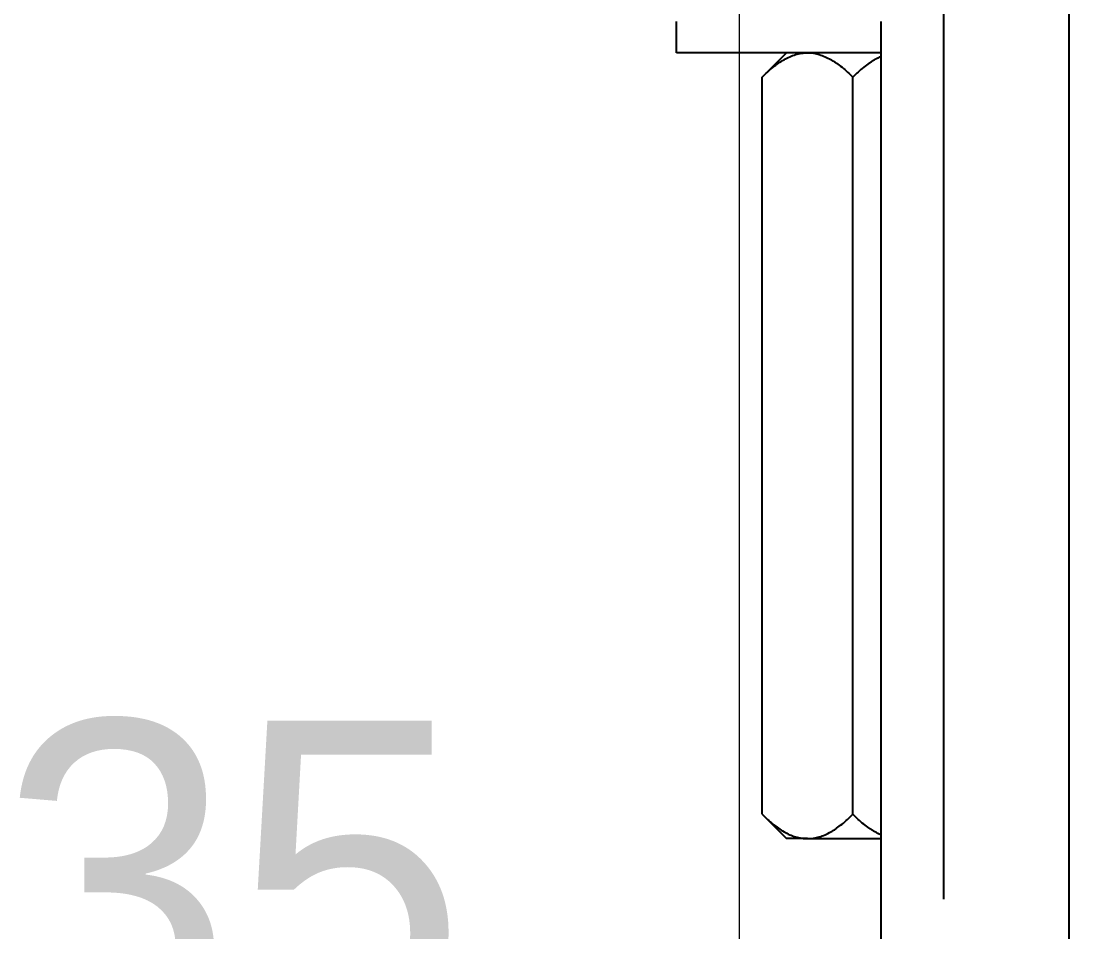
# Model space of a CAD drawing. Extents: x 1425 to 2779, y 0 to 992.
# Drawn here: x 1662.62 to 1696.64, y 295.76 to 324.71 of the extents above; entities that cross this region are included whole.
import ezdxf

# ---------------------------------------------------------------- set-up
doc = ezdxf.new("R2010")
doc.units = 0
doc.header["$LTSCALE"] = 10
doc.header["$MEASUREMENT"] = 0
doc.header["$PDMODE"] = 3
doc.header["$PDSIZE"] = -10
doc.linetypes.add('ACAD_ISO04W100', pattern=[30.5, 24, -3, 0.5, -3])
doc.layers.get('0').update_dxf_attribs({"linetype": 'CONTINUOUS'})
doc.layers.get('DEFPOINTS').update_dxf_attribs({"linetype": 'CONTINUOUS'})
doc.layers.add('1', color=7, linetype='CONTINUOUS')
doc.layers.add('BODY', color=7, linetype='CONTINUOUS')
doc.styles.add('Daelim Dimension', font='')
doc.styles.get('Daelim Dimension').set_extended_font_data('나눔고딕')
doc.dimstyles.new('DEFAULT', dxfattribs={"dimscale": 2, "dimtxt": 2, "dimasz": 2, "dimexe": 0, "dimexo": 2, "dimgap": 1, "dimtad": 1, "dimdec": 1, "dimzin": 9, "dimdsep": 46, "dimtxsty": 'Daelim Dimension', "dimcen": 0.5, "dimclrd": 252, "dimclre": 252, "dimclrt": 3, "dimadec": 1, "dimazin": 0, "dimtfac": 1, "dimtdec": 1, "dimtix": 1, "dimtmove": 0, "dimatfit": 3, "dimfxl": 1, "dimtolj": 1, "dimtzin": 1, "dimlwd": 9, "dimlwe": 9, "dimarcsym": 0})

# ---------------------------------------------------------------- blocks, each defined once
blk = doc.blocks.new('*D14')
at = {"color": 5, "lineweight": 9, "ltscale": 0.5, "transparency": 16777216}
for p, q in [((1685.462, 337.513), (1685.462, 286.945)), ((1720.462, 337.513), (1720.462, 286.945)), ((1685.462, 286.945), (1590.295, 286.945)), ((1716.462, 286.945), (1689.462, 286.945))]:
    blk.add_line(p, q, dxfattribs=at)
at = {"color": 5, "ltscale": 0.5, "transparency": 16777216}
for points in [[(1689.462, 287.612), (1689.462, 286.278), (1685.462, 286.945)], [(1716.462, 287.612), (1716.462, 286.278), (1720.462, 286.945)]]:
    blk.add_solid(points, dxfattribs=at)
at = {"layer": 'DEFPOINTS', "color": 0, "ltscale": 0.5, "transparency": 16777216}
for p in [(1685.462, 341.513), (1720.462, 341.513), (1685.462, 286.945)]:
    blk.add_point(p, dxfattribs=at)
at = {"color": 7, "lineweight": -3, "ltscale": 0.5, "transparency": 16777216, "insert": (1635.878, 296.93), "char_height": 10, "attachment_point": 5, "style": 'Daelim Dimension'}
blk.add_mtext('\\A1;설치구멍 {\\H1.25x;\\C256;Ø}35', dxfattribs=at)

msp = doc.modelspace()

# ---------------------------------------------------------------- linework, layer by layer
at = {"layer": '1', "color": 7, "linetype": 'Continuous', "lineweight": -3}
for p, q in [((1695.962, 291.18), (1695.962, 359.429)), ((1683.462, 323.714), (1683.462, 324.713)), ((1689.962, 324.713), (1689.962, 292.325)), ((1689.962, 323.714), (1683.462, 323.714)), ((1686.962, 323.714), (1686.189, 322.94)), ((1686.189, 299.487), (1686.189, 322.94)), ((1689.075, 299.487), (1689.075, 322.94)), ((1686.189, 299.487), (1686.962, 298.714)), ((1687.632, 298.714), (1686.962, 298.714)), ((1687.632, 298.714), (1689.962, 298.714))]:
    msp.add_line(p, q, dxfattribs=at)
for points, knots in [([(1686.189, 322.94), (1686.302, 323.053), (1686.416, 323.158), (1686.648, 323.345), (1686.766, 323.427), (1687.006, 323.564), (1687.127, 323.619), (1687.314, 323.675), (1687.377, 323.689), (1687.473, 323.704), (1687.504, 323.707), (1687.568, 323.712), (1687.6, 323.714), (1687.632, 323.714)], [0, 0, 0, 0, 0.25, 0.25, 0.5, 0.5, 0.75, 0.75, 0.875, 0.875, 0.9375, 0.9375, 1, 1, 1, 1]), ([(1687.632, 323.714), (1687.759, 323.714), (1687.884, 323.694), (1688.131, 323.621), (1688.253, 323.567), (1688.404, 323.481), (1688.434, 323.463), (1688.494, 323.425), (1688.524, 323.405), (1688.613, 323.343), (1688.672, 323.299), (1688.848, 323.158), (1688.962, 323.053), (1689.075, 322.94)], [0, 0, 0, 0, 0.25, 0.25, 0.5, 0.5, 0.5625, 0.5625, 0.625, 0.625, 0.75, 0.75, 1, 1, 1, 1]), ([(1689.962, 323.591), (1689.9, 323.564), (1689.838, 323.533), (1689.747, 323.481), (1689.717, 323.463), (1689.657, 323.425), (1689.627, 323.405), (1689.537, 323.343), (1689.478, 323.299), (1689.303, 323.158), (1689.188, 323.053), (1689.075, 322.94)], [0.3730364, 0.3730364, 0.3730364, 0.3730364, 0.5, 0.5, 0.5625, 0.5625, 0.625, 0.625, 0.75, 0.75, 1, 1, 1, 1]), ([(1686.189, 299.487), (1686.302, 299.374), (1686.416, 299.269), (1686.648, 299.082), (1686.766, 299), (1687.006, 298.863), (1687.127, 298.808), (1687.314, 298.752), (1687.377, 298.738), (1687.473, 298.723), (1687.504, 298.72), (1687.568, 298.715), (1687.6, 298.714), (1687.632, 298.714)], [0, 0, 0, 0, 0.25, 0.25, 0.5, 0.5, 0.75, 0.75, 0.875, 0.875, 0.9375, 0.9375, 1, 1, 1, 1]), ([(1687.632, 298.714), (1687.759, 298.714), (1687.884, 298.733), (1688.131, 298.806), (1688.253, 298.86), (1688.404, 298.946), (1688.434, 298.964), (1688.494, 299.002), (1688.524, 299.022), (1688.613, 299.084), (1688.672, 299.128), (1688.848, 299.269), (1688.962, 299.374), (1689.075, 299.487)], [0, 0, 0, 0, 0.25, 0.25, 0.5, 0.5, 0.5625, 0.5625, 0.625, 0.625, 0.75, 0.75, 1, 1, 1, 1]), ([(1689.962, 298.836), (1689.9, 298.863), (1689.838, 298.894), (1689.747, 298.946), (1689.717, 298.964), (1689.657, 299.002), (1689.627, 299.022), (1689.537, 299.084), (1689.478, 299.128), (1689.303, 299.269), (1689.188, 299.374), (1689.075, 299.487)], [0.3730364, 0.3730364, 0.3730364, 0.3730364, 0.5, 0.5, 0.5625, 0.5625, 0.625, 0.625, 0.75, 0.75, 1, 1, 1, 1])]:
    msp.add_open_spline(points, degree=3, knots=knots, dxfattribs=at)
at = {"layer": 'BODY', "color": 1, "linetype": 'ACAD_ISO04W100', "lineweight": -3}
msp.add_line((1691.962, 369.326), (1691.962, 296.788), dxfattribs=at)

# ---------------------------------------------------------------- dimensions: what is measured, and where the dimension line sits
at = {"color": 5, "lineweight": -3, "ltscale": 0.5}
dim = msp.add_linear_dim(base=(1685.462, 286.945), p1=(1720.462, 341.513), p2=(1685.462, 341.513), text='설치구멍 {\\H1.25x;\\C256;Ø}<>', dimstyle='DEFAULT', override={"dimtxt": 5, "dimclrd": 5, "dimclre": 5, "dimclrt": 7}, dxfattribs=at)
dim.commit()
dim.dimension.update_dxf_attribs({"geometry": '*D14', "text_midpoint": (1635.878, 286.945), "dimtype": 160})

doc.saveas('drawing.dxf')
